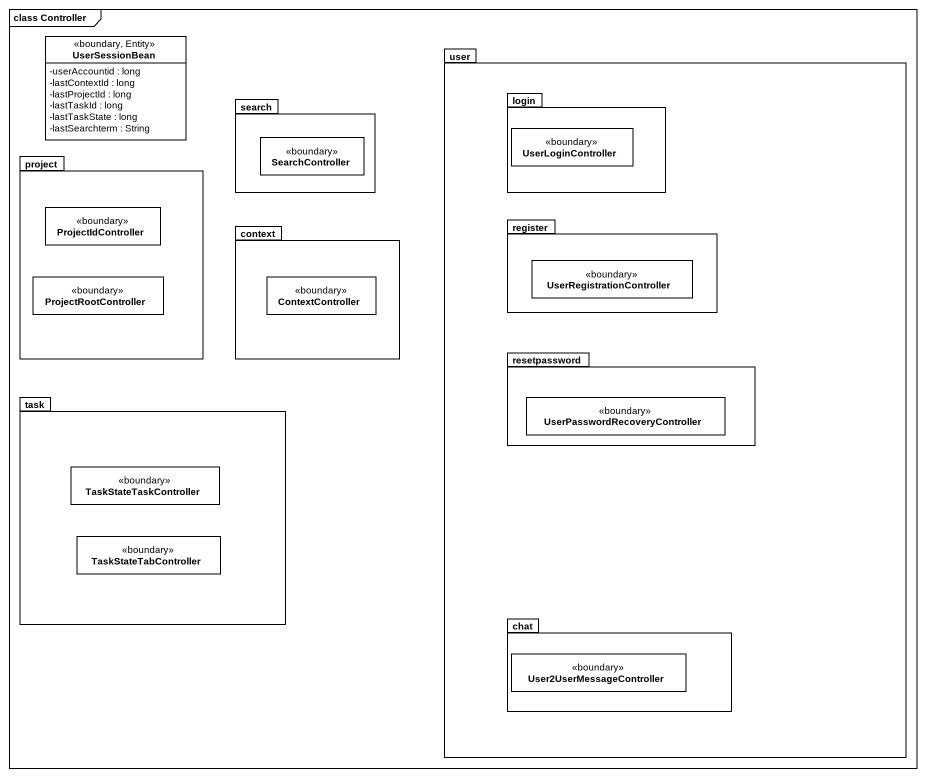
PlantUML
@startuml
mainframe class Controller
hide circle
hide empty members
skinparam classAttributeIconSize 0
class UserSessionBean <<boundary, Entity>> {
  -userAccountid : long
  -lastContextId : long
  -lastProjectId : long
  -lastTaskId : long
  -lastTaskState : long
  -lastSearchterm : String
}
package user {
  package login {
    class UserLoginController <<boundary>>
  }
  package register {
    class UserRegistrationController <<boundary>>
  }
  package resetpassword {
    class "UserPasswordRecoveryController" as UserPasswordRecoveryControll <<boundary>>
  }
  package chat {
    class User2UserMessageController <<boundary>>
  }
}
package search {
  class SearchController <<boundary>>
}
package project {
  class ProjectIdController <<boundary>>
  class ProjectRootController <<boundary>>
}
package context {
  class ContextController <<boundary>>
}
package task {
  class TaskStateTaskController <<boundary>>
  class TaskStateTabController <<boundary>>
}
@enduml
